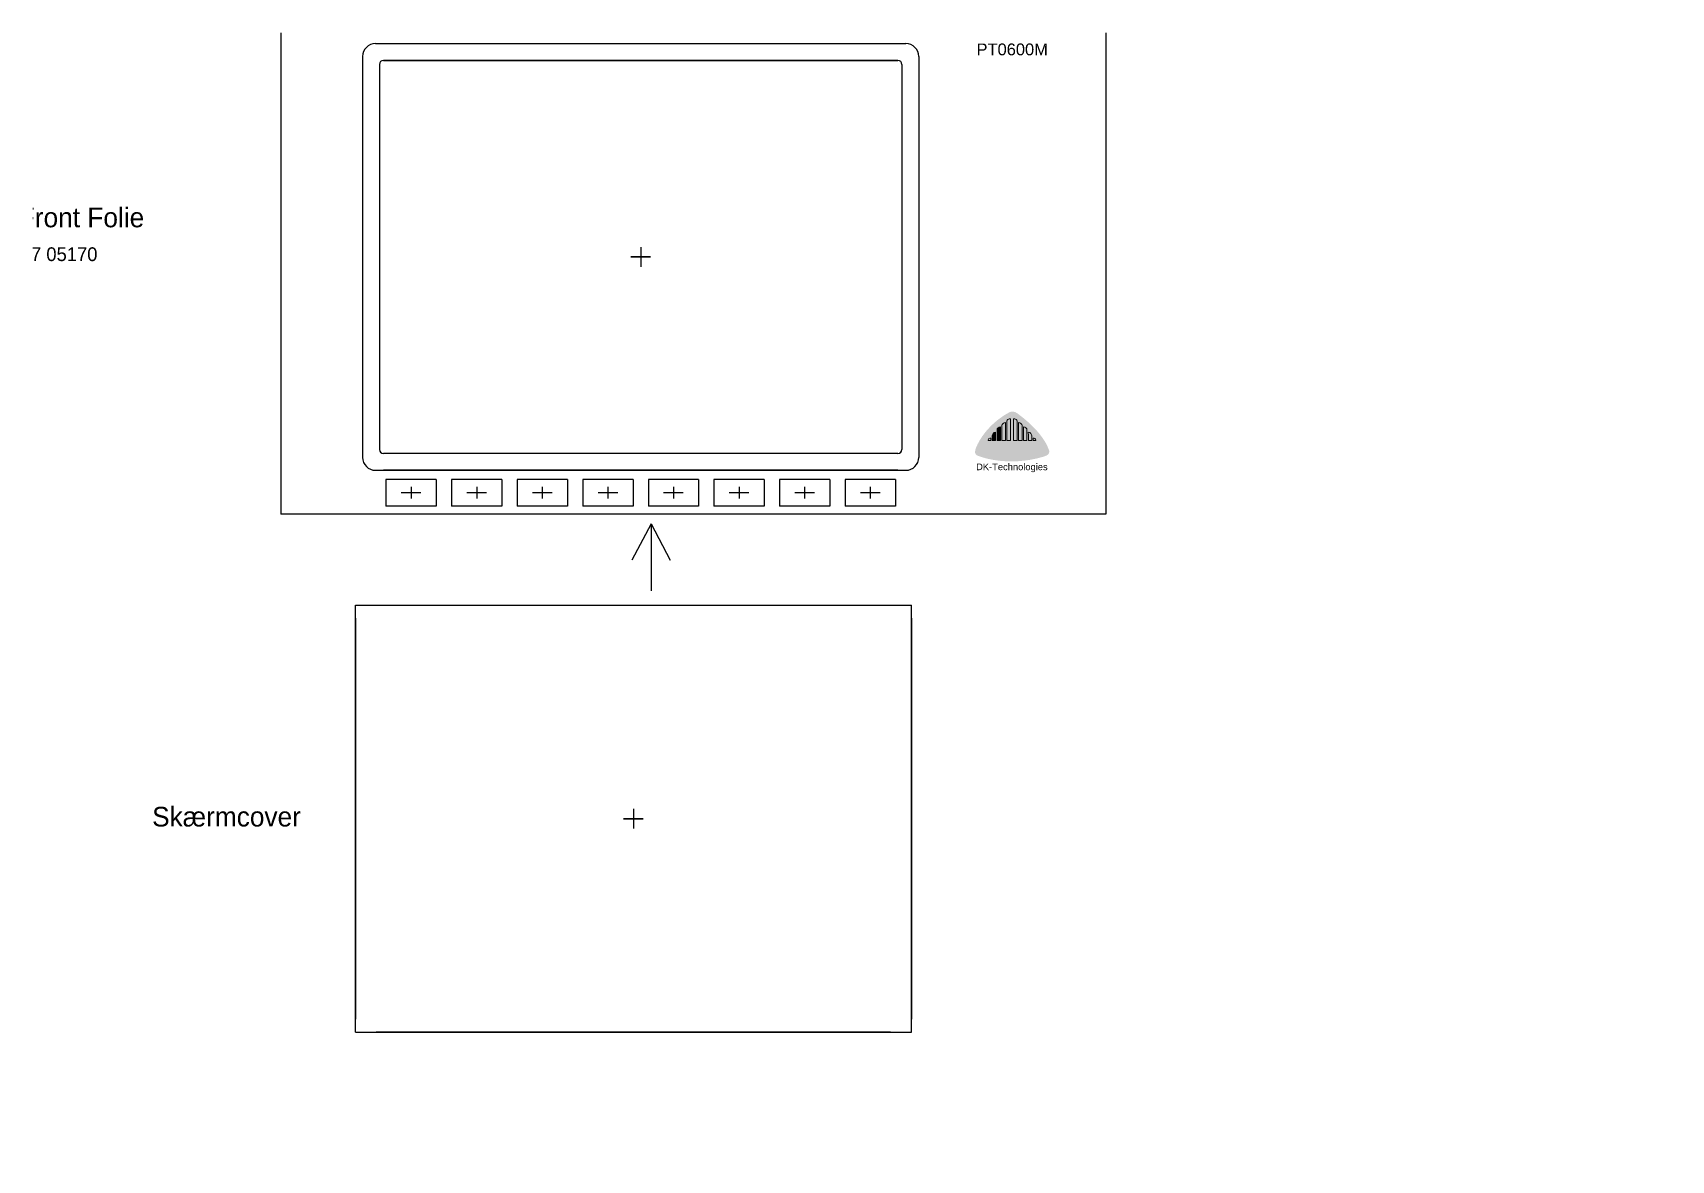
# Paper-space layout 'Layout1' of a CAD drawing. Header units: millimetres. Extents: x 28 to 255, y 20 to 176.
# The model-space entities are those that its viewports show. They can reach past a viewport. Long polylines and large blocks are cut down to what shows.
import ezdxf

# ---------------------------------------------------------------- set-up
doc = ezdxf.new("R2010")
doc.units = ezdxf.units.MM
doc.linetypes.add('ACAD_ISO03W100', pattern=[30, 12, -18])
for name, color, linetype in [('display_hidden', 2, 'ACAD_ISO03W100'), ('Forplade', 4, 'Continuous'), ('LOGO_LARGE_IMAGE', 1, 'Continuous'), ('MSD200C', 4, 'Continuous'), ('ramme', 4, 'Continuous'), ('ramme_head', 2, 'Continuous')]:
    doc.layers.add(name, color=color, linetype=linetype)
doc.layers.get('display_hidden').off()
doc.styles.add('DK-Audio', font='ARIAL.TTF')

msp = doc.modelspace()

# ---------------------------------------------------------------- hatches: boundary and pattern name
at = {"linetype": 'Continuous', "lineweight": 0}
h = msp.add_hatch(color=0, dxfattribs=at)
edge = h.paths.add_edge_path()
edge.add_spline(control_points=[(245.34, 229.05), (245.34, 229.37), (245.74, 229.75), (246.24, 229.74), (246.24, 229.74), (246.23, 229.17), (246.23, 229.17), (246.23, 229.17), (246.23, 225.18), (246.23, 225.18), (246.23, 225.18), (245.34, 225.18), (245.34, 225.18), (245.34, 225.18), (245.34, 229.05), (245.34, 229.05)], knot_values=[0, 0, 0, 0, 1, 1, 1, 2, 2, 2, 3, 3, 3, 4, 4, 4, 5, 5, 5, 5], degree=3, periodic=0)
edge = h.paths.add_edge_path()
edge.add_spline(control_points=[(246.6, 230.16), (246.6, 230.46), (247, 230.7), (247.5, 230.7), (247.5, 230.7), (247.49, 230.16), (247.49, 230.16), (247.49, 230.16), (247.49, 225.18), (247.49, 225.18), (247.49, 225.18), (246.6, 225.18), (246.6, 225.18), (246.6, 225.18), (246.6, 230.16), (246.6, 230.16)], knot_values=[0, 0, 0, 0, 1, 1, 1, 2, 2, 2, 3, 3, 3, 4, 4, 4, 5, 5, 5, 5], degree=3, periodic=0)
edge = h.paths.add_edge_path()
edge.add_spline(control_points=[(249.18, 230.16), (249.18, 230.46), (248.78, 230.7), (248.28, 230.7), (248.28, 230.7), (248.29, 230.16), (248.29, 230.16), (248.29, 230.16), (248.29, 225.18), (248.29, 225.18), (248.29, 225.18), (249.18, 225.18), (249.18, 225.18), (249.18, 225.18), (249.18, 230.16), (249.18, 230.16)], knot_values=[0, 0, 0, 0, 1, 1, 1, 2, 2, 2, 3, 3, 3, 4, 4, 4, 5, 5, 5, 5], degree=3, periodic=0)
edge = h.paths.add_edge_path()
edge.add_spline(control_points=[(250.44, 229.05), (250.44, 229.37), (250.04, 229.75), (249.54, 229.74), (249.54, 229.74), (249.55, 229.17), (249.55, 229.17), (249.55, 229.17), (249.55, 225.18), (249.55, 225.18), (249.55, 225.18), (250.44, 225.18), (250.44, 225.18), (250.44, 225.18), (250.44, 229.05), (250.44, 229.05)], knot_values=[0, 0, 0, 0, 1, 1, 1, 2, 2, 2, 3, 3, 3, 4, 4, 4, 5, 5, 5, 5], degree=3, periodic=0)
edge = h.paths.add_edge_path()
edge.add_spline(control_points=[(251.7, 227.93), (251.7, 228.25), (251.29, 228.69), (250.8, 228.69), (250.8, 228.69), (250.8, 227.99), (250.8, 227.99), (250.8, 227.99), (250.8, 225.18), (250.8, 225.18), (250.8, 225.18), (251.7, 225.18), (251.7, 225.18), (251.7, 225.18), (251.7, 227.93), (251.7, 227.93)], knot_values=[0, 0, 0, 0, 1, 1, 1, 2, 2, 2, 3, 3, 3, 4, 4, 4, 5, 5, 5, 5], degree=3, periodic=0)
edge = h.paths.add_edge_path()
edge.add_spline(control_points=[(252.95, 226.41), (252.95, 226.7), (252.55, 227.28), (252.05, 227.28), (252.05, 227.28), (252.06, 226.45), (252.06, 226.45), (252.06, 226.45), (252.06, 225.18), (252.06, 225.18), (252.06, 225.18), (252.95, 225.18), (252.95, 225.18), (252.95, 225.18), (252.95, 226.41), (252.95, 226.41)], knot_values=[0, 0, 0, 0, 1, 1, 1, 2, 2, 2, 3, 3, 3, 4, 4, 4, 5, 5, 5, 5], degree=3, periodic=0)
edge = h.paths.add_edge_path()
edge.add_spline(control_points=[(253.93, 225.38), (253.93, 225.59), (253.65, 225.82), (253.3, 225.82), (253.3, 225.82), (253.31, 225.39), (253.31, 225.39), (253.31, 225.39), (253.31, 225.18), (253.31, 225.18), (253.31, 225.18), (253.93, 225.18), (253.93, 225.18), (253.93, 225.18), (253.93, 225.38), (253.93, 225.38)], knot_values=[0, 0, 0, 0, 1, 1, 1, 2, 2, 2, 3, 3, 3, 4, 4, 4, 5, 5, 5, 5], degree=3, periodic=0)
edge = h.paths.add_edge_path()
edge.add_spline(control_points=[(241.85, 225.38), (241.85, 225.59), (242.13, 225.82), (242.48, 225.82), (242.48, 225.82), (242.47, 225.39), (242.47, 225.39), (242.47, 225.39), (242.47, 225.18), (242.47, 225.18), (242.47, 225.18), (241.85, 225.18), (241.85, 225.18), (241.85, 225.18), (241.85, 225.38), (241.85, 225.38)], knot_values=[0, 0, 0, 0, 1, 1, 1, 2, 2, 2, 3, 3, 3, 4, 4, 4, 5, 5, 5, 5], degree=3, periodic=0)
h = msp.add_hatch(color=0, dxfattribs=at)
edge = h.paths.add_edge_path()
edge.add_spline(control_points=[(242.83, 226.41), (242.83, 226.7), (243.23, 227.28), (243.73, 227.28), (243.73, 227.28), (243.72, 226.45), (243.72, 226.45), (243.72, 226.45), (243.72, 225.18), (243.72, 225.18), (243.72, 225.18), (242.83, 225.18), (242.83, 225.18), (242.83, 225.18), (242.83, 226.41), (242.83, 226.41)], knot_values=[0, 0, 0, 0, 1, 1, 1, 2, 2, 2, 3, 3, 3, 4, 4, 4, 5, 5, 5, 5], degree=3, periodic=0)
h = msp.add_hatch(color=0, dxfattribs=at)
edge = h.paths.add_edge_path()
edge.add_spline(control_points=[(244.08, 227.93), (244.08, 228.25), (244.49, 228.69), (244.98, 228.69), (244.98, 228.69), (244.98, 227.99), (244.98, 227.99), (244.98, 227.99), (244.98, 225.18), (244.98, 225.18), (244.98, 225.18), (244.08, 225.18), (244.08, 225.18), (244.08, 225.18), (244.08, 227.93), (244.08, 227.93)], knot_values=[0, 0, 0, 0, 1, 1, 1, 2, 2, 2, 3, 3, 3, 4, 4, 4, 5, 5, 5, 5], degree=3, periodic=0)
at = {"layer": 'LOGO_LARGE_IMAGE', "lineweight": 0}
h = msp.add_hatch(color=1, dxfattribs=at)
h.dxf.hatch_style = 2
edge = h.paths.add_edge_path()
edge.add_spline(control_points=[(246.9, 232.17), (246.9, 232.17), (241.05, 229.22), (238.62, 223.08), (238.03, 221.57), (239.19, 221.31), (239.19, 221.31), (239.19, 221.31), (246.39, 218.2), (256.07, 221.11), (258.04, 221.7), (257.22, 222.92), (257.22, 222.92), (257.22, 222.92), (256.15, 227.06), (249.22, 232.12), (247.96, 233.03), (246.9, 232.17), (246.9, 232.17)], knot_values=[0, 0, 0, 0, 1, 1, 1, 2, 2, 2, 3, 3, 3, 4, 4, 4, 5, 5, 5, 6, 6, 6, 6], degree=3, periodic=0)
h = msp.add_hatch(color=0, dxfattribs=at)
h.dxf.hatch_style = 2
edge = h.paths.add_edge_path()
edge.add_spline(control_points=[(242.04, 223.5), (241.17, 223.5), (241.17, 224.4), (241.17, 224.4), (241.17, 224.4), (246.53, 224.4), (246.53, 224.4), (246.53, 224.4), (247.5, 224.37), (247.5, 223.28), (247.5, 222.31), (246.83, 222.07), (246.53, 222.07), (246.24, 222.07), (240.2, 222.07), (240.2, 222.07), (240.2, 222.07), (240.18, 222.94), (241.14, 222.94), (241.14, 222.94), (246.44, 222.94), (246.44, 222.94), (246.44, 222.94), (246.66, 222.98), (246.66, 223.28), (246.66, 223.49), (246.41, 223.52), (246.41, 223.52), (246.41, 223.52), (242.59, 223.5), (242.04, 223.5)], knot_values=[0, 0, 0, 0, 1, 1, 1, 2, 2, 2, 3, 3, 3, 4, 4, 4, 5, 5, 5, 6, 6, 6, 7, 7, 7, 8, 8, 8, 9, 9, 9, 10, 10, 10, 10], degree=3, periodic=0)
h = msp.add_hatch(color=0, dxfattribs=at)
h.dxf.hatch_style = 2
edge = h.paths.add_edge_path()
edge.add_spline(control_points=[(248.32, 224.41), (248.32, 224.41), (248.32, 222.08), (248.32, 222.08), (248.32, 222.08), (249.19, 222.08), (249.19, 222.08), (249.19, 222.08), (249.19, 222.26), (249.19, 222.26), (249.19, 222.26), (249.17, 222.41), (249.34, 222.47), (249.41, 222.5), (249.63, 222.48), (249.63, 222.48), (249.63, 222.48), (255.67, 222.08), (255.67, 222.08), (255.67, 222.08), (255.44, 222.73), (254.88, 222.88), (254.67, 222.94), (252.68, 223), (251.41, 223.11), (250.47, 223.19), (249.51, 223.19), (251.41, 223.33), (252.65, 223.43), (253.7, 223.51), (253.88, 223.53), (254.42, 223.59), (254.68, 224.42), (254.68, 224.42), (254.68, 224.42), (249.64, 224), (249.64, 224), (249.64, 224), (249.43, 223.97), (249.37, 223.99), (249.17, 224.05), (249.19, 224.24), (249.19, 224.24), (249.19, 224.24), (249.19, 224.41), (249.19, 224.41), (249.19, 224.41), (248.32, 224.41), (248.32, 224.41)], knot_values=[0, 0, 0, 0, 1, 1, 1, 2, 2, 2, 3, 3, 3, 4, 4, 4, 5, 5, 5, 6, 6, 6, 7, 7, 7, 8, 8, 8, 9, 9, 9, 10, 10, 10, 11, 11, 11, 12, 12, 12, 13, 13, 13, 14, 14, 14, 15, 15, 15, 16, 16, 16, 16], degree=3, periodic=0)

# ---------------------------------------------------------------- linework, layer by layer
at = {"layer": 'LOGO_LARGE_IMAGE', "color": 0, "lineweight": 0}
for points in [[(245.34, 229.05), (245.34, 229.37), (245.74, 229.75), (246.24, 229.74), (246.24, 229.74), (246.23, 229.17), (246.23, 229.17), (246.23, 229.17), (246.23, 225.18), (246.23, 225.18), (246.23, 225.18), (245.34, 225.18), (245.34, 225.18), (245.34, 225.18), (245.34, 229.05), (245.34, 229.05)], [(246.6, 230.16), (246.6, 230.46), (247, 230.7), (247.5, 230.7), (247.5, 230.7), (247.49, 230.16), (247.49, 230.16), (247.49, 230.16), (247.49, 225.18), (247.49, 225.18), (247.49, 225.18), (246.6, 225.18), (246.6, 225.18), (246.6, 225.18), (246.6, 230.16), (246.6, 230.16)], [(249.18, 230.16), (249.18, 230.46), (248.78, 230.7), (248.28, 230.7), (248.28, 230.7), (248.29, 230.16), (248.29, 230.16), (248.29, 230.16), (248.29, 225.18), (248.29, 225.18), (248.29, 225.18), (249.18, 225.18), (249.18, 225.18), (249.18, 225.18), (249.18, 230.16), (249.18, 230.16)], [(250.44, 229.05), (250.44, 229.37), (250.04, 229.75), (249.54, 229.74), (249.54, 229.74), (249.55, 229.17), (249.55, 229.17), (249.55, 229.17), (249.55, 225.18), (249.55, 225.18), (249.55, 225.18), (250.44, 225.18), (250.44, 225.18), (250.44, 225.18), (250.44, 229.05), (250.44, 229.05)], [(241.85, 225.38), (241.85, 225.59), (242.13, 225.82), (242.48, 225.82), (242.48, 225.82), (242.47, 225.39), (242.47, 225.39), (242.47, 225.39), (242.47, 225.18), (242.47, 225.18), (242.47, 225.18), (241.85, 225.18), (241.85, 225.18), (241.85, 225.18), (241.85, 225.38), (241.85, 225.38)], [(242.83, 226.41), (242.83, 226.7), (243.23, 227.28), (243.73, 227.28), (243.73, 227.28), (243.72, 226.45), (243.72, 226.45), (243.72, 226.45), (243.72, 225.18), (243.72, 225.18), (243.72, 225.18), (242.83, 225.18), (242.83, 225.18), (242.83, 225.18), (242.83, 226.41), (242.83, 226.41)], [(244.08, 227.93), (244.08, 228.25), (244.49, 228.69), (244.98, 228.69), (244.98, 228.69), (244.98, 227.99), (244.98, 227.99), (244.98, 227.99), (244.98, 225.18), (244.98, 225.18), (244.98, 225.18), (244.08, 225.18), (244.08, 225.18), (244.08, 225.18), (244.08, 227.93), (244.08, 227.93)], [(251.7, 227.93), (251.7, 228.25), (251.29, 228.69), (250.8, 228.69), (250.8, 228.69), (250.8, 227.99), (250.8, 227.99), (250.8, 227.99), (250.8, 225.18), (250.8, 225.18), (250.8, 225.18), (251.7, 225.18), (251.7, 225.18), (251.7, 225.18), (251.7, 227.93), (251.7, 227.93)], [(252.95, 226.41), (252.95, 226.7), (252.55, 227.28), (252.05, 227.28), (252.05, 227.28), (252.06, 226.45), (252.06, 226.45), (252.06, 226.45), (252.06, 225.18), (252.06, 225.18), (252.06, 225.18), (252.95, 225.18), (252.95, 225.18), (252.95, 225.18), (252.95, 226.41), (252.95, 226.41)], [(253.93, 225.38), (253.93, 225.59), (253.65, 225.82), (253.3, 225.82), (253.3, 225.82), (253.31, 225.39), (253.31, 225.39), (253.31, 225.39), (253.31, 225.18), (253.31, 225.18), (253.31, 225.18), (253.93, 225.18), (253.93, 225.18), (253.93, 225.18), (253.93, 225.38), (253.93, 225.38)]]:
    msp.add_open_spline(points, degree=3, knots=[0, 0, 0, 0, 1, 1, 1, 2, 2, 2, 3, 3, 3, 4, 4, 4, 5, 5, 5, 5], dxfattribs=at)
at = {"layer": 'ramme', "color": 0, "ltscale": 0.1}
for p, q in [((61.75, 334.7), (61.75, 206.4)), ((271.75, 334.7), (271.75, 206.4)), ((85.85, 326.2), (220.85, 326.2)), ((82.55, 322.9), (82.55, 220.9)), ((218.85, 321.9), (87.85, 321.9)), ((87.85, 321.9), (218.85, 321.9)), ((224.15, 322.9), (224.15, 220.9)), ((86.85, 320.9), (86.85, 222.9)), ((219.85, 320.9), (219.85, 222.9)), ((219.85, 320.9), (219.85, 222.9)), ((150.85, 271.9), (155.85, 271.9)), ((155.85, 271.9), (150.85, 271.9)), ((153.35, 274.4), (153.35, 269.4)), ((218.85, 221.9), (87.85, 221.9)), ((85.85, 217.6), (220.85, 217.6)), ((218.85, 217.6), (87.85, 217.6)), ((88.5, 215.3), (88.5, 208.5)), ((101.3, 215.3), (88.5, 215.3)), ((94.9, 213.4), (94.9, 210.4)), ((94.9, 213.4), (94.9, 210.4)), ((101.3, 215.3), (101.3, 208.5)), ((105.2, 215.3), (105.2, 208.5)), ((118, 215.3), (105.2, 215.3)), ((111.6, 213.4), (111.6, 210.4)), ((111.6, 213.4), (111.6, 210.4)), ((118, 215.3), (118, 208.5)), ((121.9, 215.3), (121.9, 208.5)), ((121.9, 215.3), (121.9, 208.5)), ((134.7, 215.3), (121.9, 215.3)), ((128.3, 213.4), (128.3, 210.4)), ((128.3, 213.4), (128.3, 210.4)), ((134.7, 215.3), (134.7, 208.5)), ((138.6, 215.3), (138.6, 208.5)), ((151.4, 215.3), (138.6, 215.3)), ((145, 213.4), (145, 210.4)), ((151.4, 215.3), (151.4, 208.5)), ((151.4, 213.4), (151.4, 208.5)), ((155.3, 215.3), (155.3, 208.5)), ((155.3, 215.3), (155.3, 208.5)), ((155.3, 215.3), (155.3, 208.5)), ((168.1, 215.3), (155.3, 215.3)), ((161.7, 213.4), (161.7, 210.4)), ((161.7, 213.4), (161.7, 210.4)), ((168.1, 215.3), (168.1, 208.5)), ((172, 215.3), (172, 208.5)), ((184.8, 215.3), (172, 215.3)), ((178.4, 213.4), (178.4, 210.4)), ((178.4, 213.4), (178.4, 210.4)), ((184.8, 215.3), (184.8, 208.5)), ((188.7, 215.3), (188.7, 208.5)), ((201.5, 215.3), (188.7, 215.3)), ((195.1, 213.4), (195.1, 210.4)), ((195.1, 213.4), (195.1, 210.4)), ((201.5, 215.3), (201.5, 208.5)), ((205.4, 215.3), (205.4, 208.5)), ((218.2, 215.3), (205.4, 215.3)), ((211.8, 213.4), (211.8, 210.4)), ((211.8, 213.4), (211.8, 210.4)), ((218.2, 215.3), (218.2, 208.5)), ((97.4, 211.9), (92.4, 211.9)), ((97.4, 211.9), (92.4, 211.9)), ((114.1, 211.9), (109.1, 211.9)), ((114.1, 211.9), (109.1, 211.9)), ((130.8, 211.9), (125.8, 211.9)), ((130.8, 211.9), (125.8, 211.9)), ((147.5, 211.9), (142.5, 211.9)), ((147.5, 211.9), (142.5, 211.9)), ((164.2, 211.9), (159.2, 211.9)), ((164.2, 211.9), (159.2, 211.9)), ((180.9, 211.9), (175.9, 211.9)), ((180.9, 211.9), (175.9, 211.9)), ((197.6, 211.9), (192.6, 211.9)), ((197.6, 211.9), (192.6, 211.9)), ((214.3, 211.9), (209.3, 211.9)), ((214.3, 211.9), (209.3, 211.9)), ((271.75, 206.4), (61.75, 206.4)), ((101.3, 208.5), (88.5, 208.5)), ((118, 208.5), (105.2, 208.5)), ((134.7, 208.5), (121.9, 208.5)), ((151.4, 208.5), (138.6, 208.5)), ((168.1, 208.5), (155.3, 208.5)), ((184.8, 208.5), (172, 208.5)), ((201.5, 208.5), (188.7, 208.5)), ((218.2, 208.5), (205.4, 208.5)), ((80.7, 183.24), (222.3, 183.24)), ((80.7, 74.64), (80.7, 183.24)), ((80.7, 179.94), (80.7, 77.94)), ((84, 183.24), (219, 183.24)), ((222.3, 74.64), (222.3, 183.24)), ((222.3, 179.94), (222.3, 77.94)), ((151.5, 131.44), (151.5, 126.44)), ((149, 128.94), (154, 128.94)), ((154, 128.94), (149, 128.94)), ((80.7, 74.64), (222.3, 74.64)), ((84, 74.64), (219, 74.64)), ((217, 74.64), (86, 74.64))]:
    msp.add_line(p, q, dxfattribs=at)
at = {"layer": 'ramme', "color": 5, "ltscale": 0.1}
for q in [(151.1, 194.75), (156.01, 186.95), (160.85, 194.75)]:
    msp.add_line((156.01, 204), q, dxfattribs=at)
at = {"layer": 'ramme', "color": 0, "ltscale": 0.1}
for centre, radius, start, end in [((85.85, 322.9), 3.3, 90, 180), ((220.85, 322.9), 3.3, 0, 90), ((87.85, 320.9), 1, 90, 180), ((218.85, 320.9), 1, 0, 90), ((87.85, 222.9), 1, 180, 270), ((218.85, 222.9), 1, 270, 0), ((85.85, 220.9), 3.3, 180, 270), ((220.85, 220.9), 3.3, 270, 0)]:
    msp.add_arc(centre, radius, start, end, dxfattribs=at)

# ---------------------------------------------------------------- texts
at = {"layer": 'Forplade', "color": 0, "style": 'DK-Audio'}
msp.add_text('DK-Technologies', height=1.7, dxfattribs=at).set_placement((238.76, 217.63))
at = {"layer": 'MSD200C', "color": 0, "style": 'DK-Audio'}
msp.add_text('PT0600M', height=3, dxfattribs=at).set_placement((238.86, 323.22))
at = {"layer": 'ramme_head', "color": 0}
for s, height, p in [('PT0600M Front Folie', 5, (-35.85, 279.45)), ('4008 127 05170', 3.5, (-18.8, 270.85)), ('Skærmcover', 5, (28.95, 126.95))]:
    msp.add_text(s, height=height, dxfattribs=at).set_placement(p)

psp = doc.layouts.get("Layout1")

# ---------------------------------------------------------------- viewports
at = {"layer": 'display_hidden', "ltscale": 0.1}
psp.add_viewport(center=(141.83, 97.55), size=(226.92, 156.0745), view_center_point=(207.16, 185.49), view_height=286.927, dxfattribs=at)

doc.saveas('drawing.dxf')
